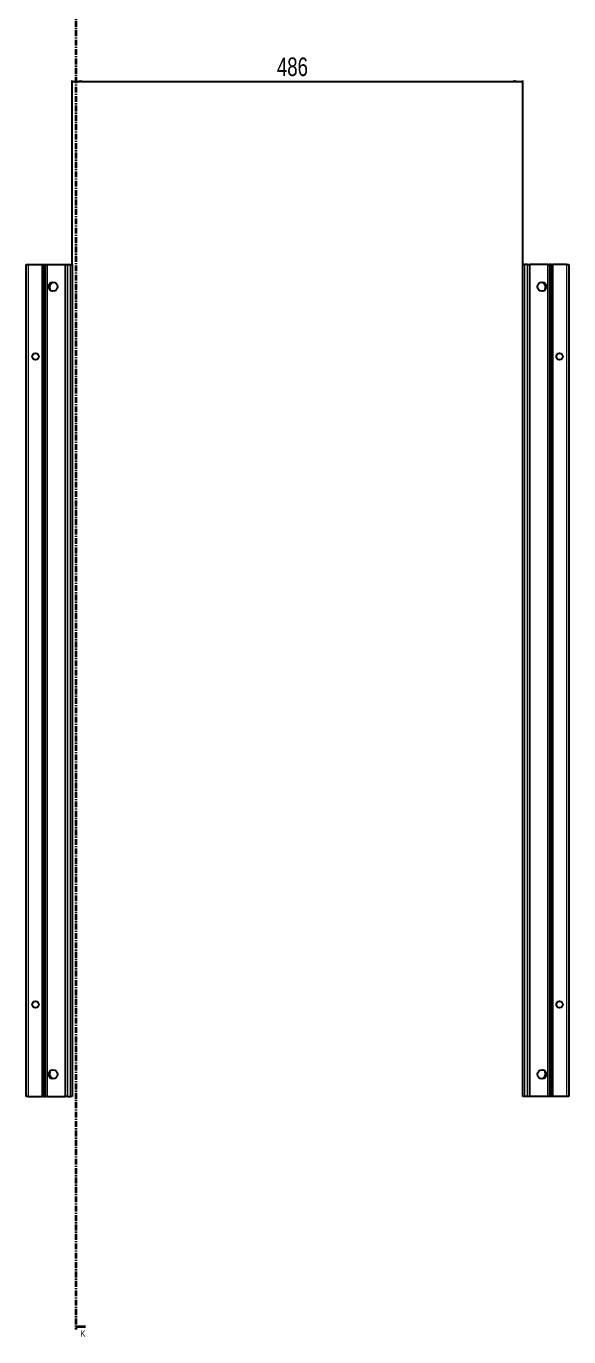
# Model space of a CAD drawing. Header units: millimetres. Extents: x -199 to 5126, y -1847 to 1507.
# Drawn here: x 2140 to 2726, y -1111 to 305 of the extents above; entities that cross this region are included whole.
import ezdxf

# ---------------------------------------------------------------- set-up
doc = ezdxf.new("R2010")
doc.units = ezdxf.units.MM
doc.linetypes.add('CENTER', pattern=[10.16, 6.35, -1.27, 1.27, -1.27])
doc.layers.add('FORMAT', color=7, linetype='Continuous')
doc.styles.add('SLDTEXTSTYLE0', font='TXT', dxfattribs={"width": 0.75})
doc.dimstyles.new('SLDDIMSTYLE0', dxfattribs={"dimtxt": 20, "dimasz": 10, "dimexe": 0, "dimexo": 0.0625, "dimgap": 5, "dimtad": 2, "dimdec": 1, "dimrnd": 1e-09, "dimzin": 12, "dimdsep": 46, "dimtxsty": 'SLDTEXTSTYLE0', "dimsah": 1, "dimcen": 0.09, "dimadec": 0, "dimazin": 3, "dimtfac": 1, "dimtofl": 0, "dimtmove": 0, "dimatfit": 3, "dimfxl": 0, "dimfrac": 2, "dimtolj": 1, "dimtzin": 12, "dimarcsym": 0})

# ---------------------------------------------------------------- blocks, each defined once
blk = doc.blocks.new('_D_4')
at = {"layer": 'FORMAT'}
for p, q in [((2190, 47.2), (2190, 246)), ((2190, 245), (2676, 245)), ((2676, 47.2), (2676, 246))]:
    blk.add_line(p, q, dxfattribs=at)
for points in [[(2190, 245), (2200, 243.5), (2200, 246.5)], [(2676, 245), (2666, 246.5), (2666, 243.5)]]:
    blk.add_solid(points, dxfattribs=at)
at = {"layer": 'FORMAT', "insert": (2410.8, 270.8), "char_height": 20, "attachment_point": 1, "style": 'SLDTEXTSTYLE0'}
blk.add_mtext('486', dxfattribs=at)

msp = doc.modelspace()

# ---------------------------------------------------------------- linework, layer by layer
at = {"color": 7, "linetype": 'CENTER', "lineweight": 35}
msp.add_line((2193.73, 1499.09), (2193.73, -1103.67), dxfattribs=at)
at = {"color": 7, "linetype": 'Continuous', "lineweight": 25}
for p, q in [((2140.3, -851.79), (2140.3, 47.21)), ((2140.3, 47.21), (2142.3, 47.21)), ((2142.3, 47.21), (2157.65, 47.21)), ((2157.65, 47.21), (2158.3, 47.21)), ((2158.3, 23.46), (2158.3, 47.21)), ((2158.3, 47.21), (2158.88, 47.21)), ((2158.88, 47.21), (2160.09, 47.21)), ((2160.09, 47.21), (2160.09, -851.79)), ((2160.09, 47.21), (2160.12, 47.21)), ((2160.12, 47.21), (2160.12, -851.79)), ((2160.12, 47.21), (2161.33, 47.21)), ((2161.33, 47.21), (2162.74, 47.21)), ((2162.74, 47.21), (2182.15, 47.21)), ((2182.15, 47.21), (2182.8, 47.21)), ((2182.8, -851.79), (2182.8, 47.21)), ((2182.8, 47.21), (2184.8, 47.21)), ((2184.8, 47.21), (2188, 47.21)), ((2188, 47.21), (2190, 47.21)), ((2190, 47.21), (2190, -851.79)), ((2676, -851.79), (2676, 47.21)), ((2676, 47.21), (2678, 47.21)), ((2681.2, 47.21), (2678, 47.21)), ((2681.2, 47.21), (2683.2, 47.21)), ((2683.2, 47.21), (2683.2, -851.79)), ((2683.2, 47.21), (2683.85, 47.21)), ((2703.25, 47.21), (2683.85, 47.21)), ((2703.25, 47.21), (2704.66, 47.21)), ((2705.87, 47.21), (2704.66, 47.21)), ((2705.87, -851.79), (2705.87, 47.21)), ((2705.9, 47.21), (2705.87, 47.21)), ((2705.9, -851.79), (2705.9, 47.21)), ((2707.11, 47.21), (2705.9, 47.21)), ((2707.11, 47.21), (2707.7, 47.21)), ((2707.7, 47.21), (2707.7, 23.46)), ((2707.7, 47.21), (2708.35, 47.21)), ((2723.7, 47.21), (2708.35, 47.21)), ((2723.7, 47.21), (2725.7, 47.21)), ((2725.7, 47.21), (2725.7, -851.79)), ((2158.36, 23.35), (2158.3, 23.46)), ((2158.3, 23.46), (2158.3, 21.96)), ((2158.3, 21.96), (2158.36, 22.06)), ((2158.3, -26.54), (2158.3, 21.96)), ((2158.36, 22.06), (2158.36, 23.35)), ((2168.35, 27.73), (2168.35, 28.14)), ((2697.65, 28.14), (2697.65, 27.73)), ((2707.7, 23.46), (2707.63, 23.35)), ((2707.63, 23.35), (2707.63, 22.06)), ((2707.63, 22.06), (2707.7, 21.96)), ((2707.7, 21.96), (2707.7, 23.46)), ((2707.7, 21.96), (2707.7, -26.54)), ((2158.36, -26.65), (2158.3, -26.54)), ((2158.3, -26.54), (2158.3, -28.04)), ((2158.3, -28.04), (2158.36, -27.94)), ((2158.3, -76.54), (2158.3, -28.04)), ((2158.36, -27.94), (2158.36, -26.65)), ((2707.7, -26.54), (2707.63, -26.65)), ((2707.63, -26.65), (2707.63, -27.94)), ((2707.63, -27.94), (2707.7, -28.04)), ((2707.7, -28.04), (2707.7, -26.54)), ((2707.7, -28.04), (2707.7, -76.54)), ((2158.36, -76.65), (2158.3, -76.54)), ((2158.3, -76.54), (2158.3, -78.04)), ((2158.3, -78.04), (2158.36, -77.94)), ((2158.3, -126.54), (2158.3, -78.04)), ((2158.36, -77.94), (2158.36, -76.65)), ((2707.7, -76.54), (2707.63, -76.65)), ((2707.63, -76.65), (2707.63, -77.94)), ((2707.63, -77.94), (2707.7, -78.04)), ((2707.7, -78.04), (2707.7, -76.54)), ((2707.7, -78.04), (2707.7, -126.54)), ((2158.36, -126.65), (2158.3, -126.54)), ((2158.3, -126.54), (2158.3, -128.04)), ((2158.36, -127.94), (2158.36, -126.65)), ((2707.7, -126.54), (2707.63, -126.65)), ((2707.63, -126.65), (2707.63, -127.94)), ((2707.7, -128.04), (2707.7, -126.54)), ((2158.3, -128.04), (2158.36, -127.94)), ((2158.3, -176.54), (2158.3, -128.04)), ((2707.63, -127.94), (2707.7, -128.04)), ((2707.7, -128.04), (2707.7, -176.54)), ((2158.36, -176.65), (2158.3, -176.54)), ((2158.3, -176.54), (2158.3, -178.04)), ((2158.3, -178.04), (2158.36, -177.94)), ((2158.3, -226.54), (2158.3, -178.04)), ((2158.36, -177.94), (2158.36, -176.65)), ((2707.7, -176.54), (2707.63, -176.65)), ((2707.63, -176.65), (2707.63, -177.94)), ((2707.63, -177.94), (2707.7, -178.04)), ((2707.7, -178.04), (2707.7, -176.54)), ((2707.7, -178.04), (2707.7, -226.54)), ((2158.36, -226.65), (2158.3, -226.54)), ((2158.3, -226.54), (2158.3, -228.04)), ((2707.7, -226.54), (2707.63, -226.65)), ((2707.7, -228.04), (2707.7, -226.54)), ((2158.3, -228.04), (2158.36, -227.94)), ((2158.3, -276.54), (2158.3, -228.04)), ((2158.36, -227.94), (2158.36, -226.65)), ((2707.63, -226.65), (2707.63, -227.94)), ((2707.63, -227.94), (2707.7, -228.04)), ((2707.7, -228.04), (2707.7, -276.54)), ((2158.36, -276.65), (2158.3, -276.54)), ((2158.3, -276.54), (2158.3, -278.04)), ((2158.3, -278.04), (2158.36, -277.94)), ((2158.3, -326.54), (2158.3, -278.04)), ((2158.36, -277.94), (2158.36, -276.65)), ((2707.7, -276.54), (2707.63, -276.65)), ((2707.63, -276.65), (2707.63, -277.94)), ((2707.63, -277.94), (2707.7, -278.04)), ((2707.7, -278.04), (2707.7, -276.54)), ((2707.7, -278.04), (2707.7, -326.54)), ((2158.36, -326.65), (2158.3, -326.54)), ((2158.3, -326.54), (2158.3, -328.04)), ((2158.3, -328.04), (2158.36, -327.94)), ((2158.3, -376.54), (2158.3, -328.04)), ((2158.36, -327.94), (2158.36, -326.65)), ((2707.7, -326.54), (2707.63, -326.65)), ((2707.63, -326.65), (2707.63, -327.94)), ((2707.63, -327.94), (2707.7, -328.04)), ((2707.7, -328.04), (2707.7, -326.54)), ((2707.7, -328.04), (2707.7, -376.54)), ((2158.36, -376.65), (2158.3, -376.54)), ((2158.3, -376.54), (2158.3, -378.04)), ((2158.3, -378.04), (2158.36, -377.94)), ((2158.3, -426.54), (2158.3, -378.04)), ((2158.36, -377.94), (2158.36, -376.65)), ((2707.7, -376.54), (2707.63, -376.65)), ((2707.63, -376.65), (2707.63, -377.94)), ((2707.63, -377.94), (2707.7, -378.04)), ((2707.7, -378.04), (2707.7, -376.54)), ((2707.7, -378.04), (2707.7, -426.54)), ((2158.36, -426.65), (2158.3, -426.54)), ((2158.3, -426.54), (2158.3, -428.04)), ((2158.3, -428.04), (2158.36, -427.94)), ((2158.3, -476.54), (2158.3, -428.04)), ((2158.36, -427.94), (2158.36, -426.65)), ((2707.7, -426.54), (2707.63, -426.65)), ((2707.63, -426.65), (2707.63, -427.94)), ((2707.63, -427.94), (2707.7, -428.04)), ((2707.7, -428.04), (2707.7, -426.54)), ((2707.7, -428.04), (2707.7, -476.54)), ((2158.36, -476.65), (2158.3, -476.54)), ((2158.3, -476.54), (2158.3, -478.04)), ((2158.3, -478.04), (2158.36, -477.94)), ((2158.3, -526.54), (2158.3, -478.04)), ((2158.36, -477.94), (2158.36, -476.65)), ((2707.7, -476.54), (2707.63, -476.65)), ((2707.63, -476.65), (2707.63, -477.94)), ((2707.63, -477.94), (2707.7, -478.04)), ((2707.7, -478.04), (2707.7, -476.54)), ((2707.7, -478.04), (2707.7, -526.54)), ((2158.36, -526.65), (2158.3, -526.54)), ((2158.3, -526.54), (2158.3, -528.04)), ((2158.3, -528.04), (2158.36, -527.94)), ((2158.3, -576.54), (2158.3, -528.04)), ((2158.36, -527.94), (2158.36, -526.65)), ((2707.7, -526.54), (2707.63, -526.65)), ((2707.63, -526.65), (2707.63, -527.94)), ((2707.63, -527.94), (2707.7, -528.04)), ((2707.7, -528.04), (2707.7, -526.54)), ((2707.7, -528.04), (2707.7, -576.54)), ((2158.36, -576.65), (2158.3, -576.54)), ((2158.3, -576.54), (2158.3, -578.04)), ((2158.3, -578.04), (2158.36, -577.94)), ((2158.3, -626.54), (2158.3, -578.04)), ((2158.36, -577.94), (2158.36, -576.65)), ((2707.7, -576.54), (2707.63, -576.65)), ((2707.63, -576.65), (2707.63, -577.94)), ((2707.63, -577.94), (2707.7, -578.04)), ((2707.7, -578.04), (2707.7, -576.54)), ((2707.7, -578.04), (2707.7, -626.54)), ((2158.36, -626.65), (2158.3, -626.54)), ((2158.3, -626.54), (2158.3, -628.04)), ((2158.3, -628.04), (2158.36, -627.94)), ((2158.3, -676.54), (2158.3, -628.04)), ((2158.36, -627.94), (2158.36, -626.65)), ((2707.7, -626.54), (2707.63, -626.65)), ((2707.63, -626.65), (2707.63, -627.94)), ((2707.63, -627.94), (2707.7, -628.04)), ((2707.7, -628.04), (2707.7, -626.54)), ((2707.7, -628.04), (2707.7, -676.54)), ((2158.36, -676.65), (2158.3, -676.54)), ((2158.3, -676.54), (2158.3, -678.04)), ((2158.3, -678.04), (2158.36, -677.94)), ((2158.3, -726.54), (2158.3, -678.04)), ((2158.36, -677.94), (2158.36, -676.65)), ((2707.7, -676.54), (2707.63, -676.65)), ((2707.63, -676.65), (2707.63, -677.94)), ((2707.63, -677.94), (2707.7, -678.04)), ((2707.7, -678.04), (2707.7, -676.54)), ((2707.7, -678.04), (2707.7, -726.54)), ((2158.36, -726.65), (2158.3, -726.54)), ((2158.3, -726.54), (2158.3, -728.04)), ((2158.3, -728.04), (2158.36, -727.94)), ((2158.3, -776.54), (2158.3, -728.04)), ((2158.36, -727.94), (2158.36, -726.65)), ((2707.7, -726.54), (2707.63, -726.65)), ((2707.63, -726.65), (2707.63, -727.94)), ((2707.63, -727.94), (2707.7, -728.04)), ((2707.7, -728.04), (2707.7, -726.54)), ((2707.7, -728.04), (2707.7, -776.54)), ((2158.36, -776.65), (2158.3, -776.54)), ((2158.3, -776.54), (2158.3, -778.04)), ((2158.3, -778.04), (2158.36, -777.94)), ((2158.3, -826.54), (2158.3, -778.04)), ((2158.36, -777.94), (2158.36, -776.65)), ((2707.7, -776.54), (2707.63, -776.65)), ((2707.63, -776.65), (2707.63, -777.94)), ((2707.63, -777.94), (2707.7, -778.04)), ((2707.7, -778.04), (2707.7, -776.54)), ((2707.7, -778.04), (2707.7, -826.54)), ((2158.36, -826.65), (2158.3, -826.54)), ((2158.3, -826.54), (2158.3, -828.04)), ((2158.3, -828.04), (2158.36, -827.94)), ((2158.3, -851.79), (2158.3, -828.04)), ((2158.36, -827.94), (2158.36, -826.65)), ((2168.35, -832.73), (2168.35, -832.32)), ((2697.65, -832.32), (2697.65, -832.73)), ((2707.7, -826.54), (2707.63, -826.65)), ((2707.63, -826.65), (2707.63, -827.94)), ((2707.63, -827.94), (2707.7, -828.04)), ((2707.7, -828.04), (2707.7, -826.54)), ((2707.7, -828.04), (2707.7, -851.79)), ((2142.3, -851.79), (2140.3, -851.79)), ((2142.3, -851.79), (2157.65, -851.79)), ((2158.3, -851.79), (2157.65, -851.79)), ((2158.88, -851.79), (2158.3, -851.79)), ((2158.88, -851.79), (2160.09, -851.79)), ((2160.09, -851.79), (2160.12, -851.79)), ((2160.12, -851.79), (2161.33, -851.79)), ((2162.74, -851.79), (2161.33, -851.79)), ((2162.74, -851.79), (2182.15, -851.79)), ((2182.8, -851.79), (2182.15, -851.79)), ((2184.8, -851.79), (2182.8, -851.79)), ((2184.8, -851.79), (2188, -851.79)), ((2190, -851.79), (2188, -851.79)), ((2678, -851.79), (2676, -851.79)), ((2681.2, -851.79), (2678, -851.79)), ((2683.2, -851.79), (2681.2, -851.79)), ((2683.85, -851.79), (2683.2, -851.79)), ((2703.25, -851.79), (2683.85, -851.79)), ((2704.66, -851.79), (2703.25, -851.79)), ((2705.87, -851.79), (2704.66, -851.79)), ((2705.9, -851.79), (2705.87, -851.79)), ((2707.11, -851.79), (2705.9, -851.79)), ((2707.7, -851.79), (2707.11, -851.79)), ((2708.35, -851.79), (2707.7, -851.79)), ((2723.7, -851.79), (2708.35, -851.79)), ((2725.7, -851.79), (2723.7, -851.79))]:
    msp.add_line(p, q, dxfattribs=at)
at = {"color": 8, "linetype": 'Continuous', "lineweight": 18}
for p, q in [((2142.3, 47.21), (2142.3, -851.79)), ((2157.65, -851.79), (2157.65, 47.21)), ((2158.88, 47.21), (2158.88, -851.79)), ((2161.33, -851.79), (2161.33, 47.21)), ((2162.74, 47.21), (2162.74, -851.79)), ((2182.15, -851.79), (2182.15, 47.21)), ((2184.8, 47.21), (2184.8, -851.79)), ((2188, -851.79), (2188, 47.21)), ((2678, 47.21), (2678, -851.79)), ((2681.2, -851.79), (2681.2, 47.21)), ((2683.85, 47.21), (2683.85, -851.79)), ((2703.25, -851.79), (2703.25, 47.21)), ((2704.66, 47.21), (2704.66, -851.79)), ((2707.11, -851.79), (2707.11, 47.21)), ((2708.35, 47.21), (2708.35, -851.79)), ((2723.7, -851.79), (2723.7, 47.21))]:
    msp.add_line(p, q, dxfattribs=at)
at = {"color": 7, "linetype": 'Continuous', "lineweight": 35}
msp.add_line((2204.37, -1100.67), (2193.73, -1100.67), dxfattribs=at)
at = {"color": 7, "linetype": 'Continuous', "lineweight": 25}
for centre, radius in [((2169.15, 23.21), 5), ((2696.85, 23.21), 5), ((2150.2, -52.29), 3.5), ((2715.8, -52.29), 3.5), ((2150.2, -752.29), 3.5), ((2715.8, -752.29), 3.5), ((2169.15, -827.79), 5), ((2696.85, -827.79), 5)]:
    msp.add_circle(centre, radius, dxfattribs=at)
for centre, radius, start, end in [((2170.65, 22.71), 5.25, 119.14074, 233.81086), ((2167.85, 27.73), 0.5, 299.14074, 0), ((2698.15, 27.73), 0.5, 180, 240.85926), ((2695.35, 22.71), 5.25, 306.18913, 60.85926), ((2170.65, -827.29), 5.25, 126.18914, 240.85926), ((2167.85, -832.32), 0.5, 0, 60.85926), ((2698.15, -832.32), 0.5, 119.14074, 180), ((2695.35, -827.29), 5.25, 299.14074, 53.81084)]:
    msp.add_arc(centre, radius, start, end, dxfattribs=at)
at = {"color": 7, "linetype": 'Continuous', "lineweight": 35}
msp.add_solid([(2193.73, -1100.67), (2200.73, -1101.79), (2200.73, -1099.55)], dxfattribs=at)

# ---------------------------------------------------------------- texts
at = {"color": 7, "linetype": 'Continuous', "insert": (2198.85, -1104.37), "char_height": 7, "attachment_point": 1, "style": 'SLDTEXTSTYLE0'}
msp.add_mtext('K', dxfattribs=at)

# ---------------------------------------------------------------- dimensions: what is measured, and where the dimension line sits
at = {"layer": 'FORMAT'}
dim = msp.add_linear_dim(base=(2676, 245), p1=(2190, 47.21), p2=(2676, 47.21), angle=0, dimstyle='SLDDIMSTYLE0', dxfattribs=at)
dim.commit()
dim.dimension.update_dxf_attribs({"geometry": '_D_4', "text_midpoint": (2433, 245), "dimtype": 160})

doc.saveas('drawing.dxf')
